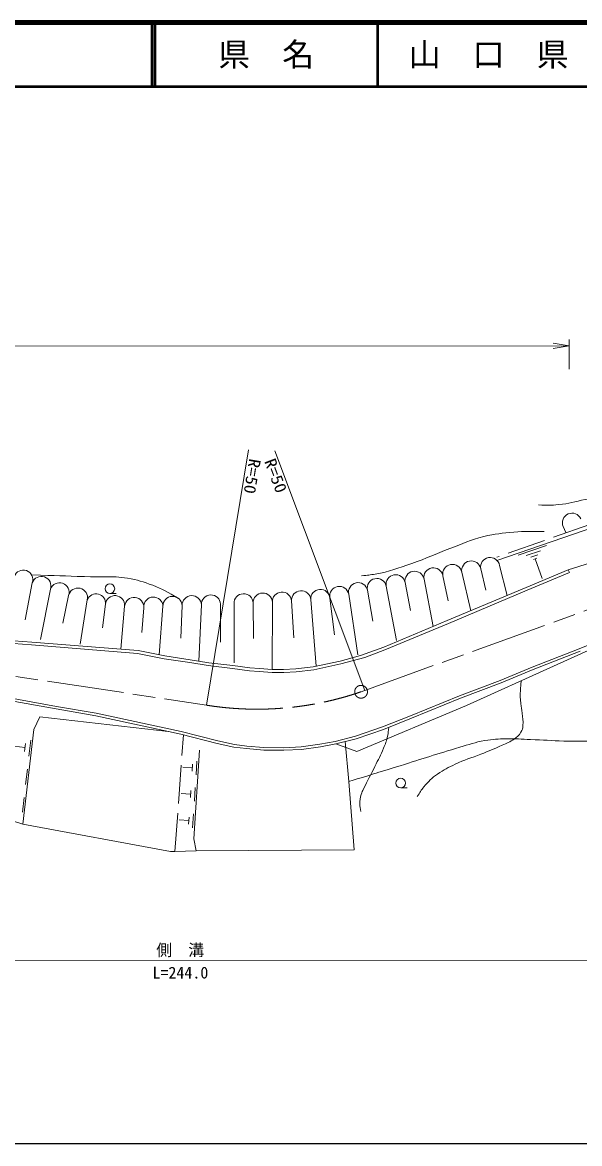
# Model space of a CAD drawing. Units: millimetres, scale not verified. Extents: x 40000 to 680000, y 20000 to 380000.
# Drawn here: x 277538 to 364594, y 205000 to 380000 of the extents above; entities that cross this region are included whole.
import ezdxf
from ezdxf.enums import TextEntityAlignment as Align

# ---------------------------------------------------------------- set-up
doc = ezdxf.new("R2010")
doc.units = ezdxf.units.MM
doc.header["$LTSCALE"] = 1000
doc.linetypes.add('CHAIN', pattern=[18.5, 12, -1.5, 3.5, -1.5])
doc.linetypes.add('DASHED', pattern=[7.5, 6, -1.5])
for name, color, linetype, lineweight in [('M-BGD', 7, 'Continuous', 13), ('M-BMK', 2, 'CHAIN', 13), ('M-STR-HTXT', 7, 'Continuous', 13), ('M-TTL', 2, 'Continuous', 140), ('M-TTL-BAND', 7, 'Continuous', 25), ('M-TTL-LINE', 7, 'Continuous', 50)]:
    doc.layers.add(name, color=color, linetype=linetype, lineweight=lineweight)
doc.layers.add('M-TTL-TXT', color=7, linetype='Continuous')
doc.styles.add('ＭＳ ゴシック', font='')
doc.styles.get('ＭＳ ゴシック').set_extended_font_data('MS Gothic')

# ---------------------------------------------------------------- blocks, each defined once
blk = doc.blocks.new('open_arrow')
at = {"color": 0, "linetype": 'Continuous', "lineweight": -2}
blk.add_lwpolyline([(7.5, 1.25), (0, 0), (7.5, -1.25)], dxfattribs=at)

msp = doc.modelspace()

# ---------------------------------------------------------------- linework, layer by layer
at = {"layer": 'M-BGD'}
for p, q in [((362040, 301301), (362444, 300386)), ((354996, 296847), (359419, 298360)), ((356253, 296783), (358464, 297539)), ((356957, 296530), (358063, 296908)), ((357385, 296182), (357937, 296371)), ((357661, 296277), (358720, 293181)), ((346188, 294178), (347587, 288178)), ((349139, 294716), (349919, 291356)), ((352090, 295255), (353253, 290565)), ((356232, 291820), (362821, 294576)), ((356426, 291359), (363014, 294114)), ((362821, 294576), (363014, 294114)), ((279086, 292522), (277968, 286748)), ((337334, 292563), (338148, 288228)), ((340285, 293101), (341716, 285717)), ((343237, 293640), (344060, 289697)), ((281918, 291533), (280359, 283690)), ((284750, 290544), (283838, 286229)), ((291207, 290856), (292207, 290857)), ((328522, 290737), (329938, 281295)), ((331453, 291381), (332283, 286522)), ((334383, 292025), (335974, 283520)), ((343893, 286622), (356232, 291820)), ((344086, 286161), (356426, 291359)), ((287678, 289891), (286557, 282932)), ((290523, 289172), (290057, 285513)), ((293509, 288891), (292907, 282168)), ((299501, 288861), (298917, 281288)), ((302499, 288971), (302286, 283899)), ((305497, 289081), (305078, 280302)), ((308495, 289191), (308510, 283265)), ((310599, 289269), (310622, 280019)), ((313597, 289379), (313642, 283841)), ((316595, 289489), (316573, 278987)), ((319587, 289698), (319950, 283932)), ((322580, 289908), (323447, 279512)), ((325573, 290117), (326284, 284389)), ((296496, 288610), (296202, 284787)), ((334004, 282510), (343893, 286622)), ((334186, 282045), (344086, 286161)), ((274784, 283600), (279018, 283276)), ((364530, 282218), (367712, 283543)), ((274753, 283151), (278983, 282827)), ((278983, 282827), (295542, 281506)), ((279018, 283276), (295605, 281953)), ((295605, 281953), (299781, 281114)), ((330387, 281170), (334004, 282510)), ((331032, 280876), (334186, 282045)), ((357187, 279358), (364530, 282218)), ((357336, 278986), (364679, 281847)), ((295542, 281506), (299703, 280671)), ((299703, 280671), (303700, 280068)), ((299781, 281114), (303770, 280512)), ((303700, 280068), (306582, 279603)), ((303770, 280512), (306644, 280049)), ((306644, 280049), (310426, 279609)), ((322987, 279413), (327162, 280314)), ((327162, 280314), (330387, 281170)), ((327267, 279876), (331032, 280876)), ((306582, 279603), (310371, 279163)), ((310371, 279163), (313044, 278815)), ((310426, 279609), (313090, 279263)), ((313044, 278815), (314554, 278699)), ((313090, 279263), (314590, 279148)), ((314554, 278699), (316553, 278537)), ((314590, 279148), (316573, 278987)), ((316553, 278537), (318366, 278526)), ((316573, 278987), (318354, 278976)), ((318354, 278976), (320255, 279091)), ((318366, 278526), (320295, 278642)), ((320255, 279091), (322987, 279413)), ((320295, 278642), (323061, 278968)), ((323061, 278968), (327267, 279876)), ((352169, 277300), (357187, 279358)), ((352316, 276928), (357336, 278986)), ((345825, 274893), (352169, 277300)), ((345972, 274521), (352316, 276928)), ((338189, 271747), (345825, 274893)), ((274889, 274265), (282791, 272849)), ((274956, 274659), (282861, 273243)), ((282861, 273243), (289062, 272163)), ((338338, 271376), (345972, 274521)), ((282791, 272849), (288985, 271770)), ((288985, 271770), (302268, 268915)), ((289062, 272163), (302360, 269304)), ((333808, 270030), (338189, 271747)), ((333946, 269655), (338338, 271376)), ((329578, 268573), (333808, 270030)), ((329693, 268189), (333946, 269655)), ((278853, 267979), (278563, 265492)), ((302268, 268915), (307986, 267452)), ((302360, 269304), (308078, 267841)), ((308078, 267841), (310655, 267278)), ((324028, 267328), (326424, 267766)), ((326424, 267766), (329578, 268573)), ((326509, 267375), (329693, 268189)), ((277962, 266823), (276221, 267026)), ((278034, 267445), (277889, 266201)), ((307986, 267452), (310589, 266883)), ((310589, 266883), (312565, 266651)), ((310655, 267278), (312605, 267049)), ((312565, 266651), (315238, 266420)), ((312605, 267049), (315256, 266819)), ((315238, 266420), (318375, 266397)), ((315256, 266819), (318368, 266797)), ((318368, 266797), (321081, 266913)), ((318375, 266397), (321118, 266514)), ((321081, 266913), (324028, 267328)), ((321118, 266514), (324092, 266933)), ((324092, 266933), (326509, 267375)), ((304801, 264688), (304666, 262573)), ((278325, 263460), (278046, 261065)), ((304099, 263671), (302618, 263766)), ((304133, 264200), (304065, 263142)), ((277808, 259033), (277539, 256727)), ((303825, 259560), (302320, 259657)), ((303859, 260098), (303790, 259023)), ((304539, 260594), (304401, 258444)), ((336647, 260519), (337647, 260519)), ((303549, 255415), (302019, 255513)), ((303584, 255961), (303513, 254869)), ((304274, 256465), (304134, 254281))]:
    msp.add_line(p, q, dxfattribs=at)
at = {"layer": 'M-BGD', "linetype": 'DASHED'}
msp.add_line((301363, 250615), (302683, 268809), dxfattribs=at)
msp.add_lwpolyline([(460029, 284072), (456633, 288464), (445103, 300244), (436630, 306587), (426972, 308955), (418710, 309685), (413027, 310451), (404037, 309230), (394172, 308112), (373256, 304098), (351643, 296527)], dxfattribs=at)
at = {"layer": 'M-BGD'}
for points in [[(351688, 296033), (373956, 303647), (396266, 307889), (413243, 309880), (427676, 308315), (436009, 306295), (445109, 299499), (456303, 288068), (460034, 282839)], [(362821, 294576), (371612, 297306), (393678, 303377), (396437, 303971), (401085, 304855), (404339, 305367), (408313, 305833), (412357, 306066), (416773, 306044), (421700, 305766), (426465, 305187), (429742, 304537), (433716, 303515), (437586, 300785), (441875, 297126), (450209, 288843)], [(326509, 267375), (329811, 266224), (346930, 273397), (374131, 285666)], [(176154, 277054), (178815, 268329), (184808, 257936), (193401, 258914), (195725, 259194), (213332, 261299), (215029, 261462), (237814, 262859), (239673, 262511), (257662, 259056), (259690, 258702), (274834, 255731), (277623, 254860), (300701, 250615), (301363, 250615), (304675, 250686), (329379, 250868), (328522, 261518), (327964, 267747)], [(277623, 254860), (279348, 269628), (280249, 271607), (300329, 269331)], [(304675, 250686), (304326, 252592), (305212, 266397)]]:
    msp.add_lwpolyline(points, dxfattribs=at)
for centre in [(291207, 291606), (336647, 261269)]:
    msp.add_circle(centre, 750, dxfattribs=at)
for centre, radius, start, end in [((363413, 301907), 1500, 23.81207, 203.81207), ((347663, 294447), 1500, 10.33668, 190.33668), ((350615, 294985), 1500, 10.33668, 190.33668), ((277670, 293017), 1500, 340.74898, 160.74898), ((338810, 292832), 1500, 10.33668, 190.33668), ((341761, 293371), 1500, 10.33668, 190.33668), ((344712, 293909), 1500, 10.33668, 190.33668), ((280502, 292028), 1500, 340.74898, 160.74898), ((283334, 291039), 1500, 340.74898, 160.74898), ((329987, 291059), 1500, 12.39526, 192.39526), ((332918, 291703), 1500, 12.39526, 192.39526), ((335858, 292294), 1500, 10.33668, 190.33668), ((286214, 290218), 1500, 347.42674, 167.42674), ((289049, 289329), 1482, 353.91315, 157.71778), ((292016, 289032), 1500, 354.6252, 174.6252), ((303998, 289026), 1500, 2.10249, 182.10249), ((306996, 289136), 1500, 2.10249, 182.10249), ((312098, 289324), 1500, 2.10249, 182.10249), ((315096, 289434), 1500, 2.10249, 182.10249), ((318091, 289594), 1500, 4.00542, 184.00542), ((321084, 289803), 1500, 4.00542, 184.00542), ((324076, 290013), 1500, 4.00542, 184.00542), ((327047, 290468), 1500, 10.33668, 190.33668), ((295003, 288751), 1500, 354.6252, 174.6252), ((298002, 288806), 1500, 2.10249, 182.10249), ((301000, 288916), 1500, 2.10249, 182.10249)]:
    msp.add_arc(centre, radius, start, end, dxfattribs=at)
for points, knots in [([(358185, 304675), (359636, 304620), (360101, 304626), (361323, 304728), (362960, 304864), (363834, 305242), (365454, 305513), (367335, 305828), (367965, 305899), (370292, 306184)], [0, 0, 0, 0, 1, 1, 1, 2, 2, 2, 3, 3, 3, 3]), ([(330535, 293628), (331534, 293698), (331846, 293759), (332679, 293890), (334971, 294253), (336176, 294836), (338378, 295565), (340748, 296350), (341999, 296999), (344339, 297868), (346393, 298629), (347492, 299234), (349620, 299752), (351425, 300190), (352475, 300279), (354326, 300432), (356159, 300584), (356822, 300574), (359033, 300538)], [0, 0, 0, 0, 1, 1, 1, 2, 2, 2, 3, 3, 3, 4, 4, 4, 5, 5, 5, 6, 6, 6, 6]), ([(278965, 293772), (282986, 293643), (283998, 293611), (287224, 293493), (289859, 293397), (291366, 293651), (293970, 293234), (295540, 292982), (296404, 292700), (297892, 292136), (299552, 291508), (300146, 291140), (301945, 290081)], [0, 0, 0, 0, 1, 1, 1, 2, 2, 2, 3, 3, 3, 4, 4, 4, 4]), ([(328522, 261518), (332434, 262711), (333416, 263011), (336550, 263975), (340188, 265093), (342201, 265801), (345858, 266853), (347381, 267292), (348213, 267653), (349779, 267900), (351088, 268107), (351836, 268146), (353161, 268180), (354632, 268217), (355456, 268131), (356926, 268076), (358969, 268000), (360111, 267881), (362155, 267834), (364088, 267789), (365173, 267762), (367106, 267835), (368485, 267887), (369274, 267873), (370627, 268149), (371432, 268314), (371870, 268495), (372613, 268847), (373365, 269203), (373735, 269500), (374426, 269963), (375704, 270820), (376398, 271336), (377598, 272300), (379103, 273509), (379819, 274338), (381327, 275543), (381998, 276078), (382375, 276382), (383105, 276833), (383783, 277253), (384213, 277401), (384917, 277775), (386569, 278652), (387540, 279065), (389135, 280042), (389496, 280263), (389701, 280383), (390041, 280635), (390532, 280998), (390829, 281180), (391261, 281611), (391770, 282119), (391979, 282477), (392376, 283076), (392768, 283666), (392981, 284004), (393282, 284645), (393560, 285235), (393655, 285592), (393886, 286202), (394201, 287035), (394362, 287507), (394676, 288340), (395004, 289211), (395111, 289486), (395531, 290563)], [0, 0, 0, 0, 1, 1, 1, 2, 2, 2, 3, 3, 3, 4, 4, 4, 5, 5, 5, 6, 6, 6, 7, 7, 7, 8, 8, 8, 9, 9, 9, 10, 10, 10, 11, 11, 11, 12, 12, 12, 13, 13, 13, 14, 14, 14, 15, 15, 15, 16, 16, 16, 17, 17, 17, 18, 18, 18, 19, 19, 19, 20, 20, 20, 21, 21, 21, 22, 22, 22, 22]), ([(339234, 259149), (339661, 259880), (339828, 260115), (340280, 260683), (340992, 261577), (341476, 262033), (342417, 262682), (343427, 263379), (344050, 263691), (345159, 264217), (346681, 264938), (347617, 265146), (349180, 265775), (350485, 266301), (351225, 266578), (352503, 267170), (353247, 267515), (353682, 267687), (354362, 268147), (354846, 268474), (355139, 268687), (355431, 269193), (355647, 269569), (355698, 269829), (355733, 270262), (355793, 271014), (355697, 271441), (355616, 272191), (355551, 272783), (355462, 273109), (355406, 273702), (355332, 274488), (355294, 274934), (355336, 275724), (355368, 276329), (355394, 276551), (355507, 277266)], [0, 0, 0, 0, 1, 1, 1, 2, 2, 2, 3, 3, 3, 4, 4, 4, 5, 5, 5, 6, 6, 6, 7, 7, 7, 8, 8, 8, 9, 9, 9, 10, 10, 10, 11, 11, 11, 12, 12, 12, 12]), ([(330436, 256821), (330302, 257341), (330263, 257543), (330250, 258014), (330234, 258602), (330342, 258931), (330482, 259502), (330568, 259855), (330701, 260024), (330853, 260354), (331498, 261750), (331950, 262488), (332619, 263872), (333151, 264973), (333480, 265578), (333951, 266707), (334251, 267428), (334450, 267832), (334601, 268598), (334706, 269129), (334732, 269342), (334763, 269975)], [0, 0, 0, 0, 1, 1, 1, 2, 2, 2, 3, 3, 3, 4, 4, 4, 5, 5, 5, 6, 6, 6, 7, 7, 7, 7])]:
    msp.add_open_spline(points, degree=3, knots=knots, dxfattribs=at)
at = {"layer": 'M-BMK'}
for p, q in [((330451, 275522), (391747, 297680)), ((263162, 279926), (306279, 273431))]:
    msp.add_line(p, q, dxfattribs=at)
msp.add_circle((330451, 275522), 1000, dxfattribs=at)
msp.add_arc((314184, 322802), 50000, 260.90359, 288.98601, dxfattribs=at)
at = {"layer": 'M-STR-HTXT'}
for p, q in [((175630, 329462), (362981, 329509)), ((362982, 325881), (362981, 330509)), ((306279, 273431), (312849, 313308)), ((316981, 313152), (331015, 275726)), ((171522, 233507), (411007, 233568))]:
    msp.add_line(p, q, dxfattribs=at)
at = {"layer": 'M-TTL'}
msp.add_line((680000, 380000), (40000, 380000), dxfattribs=at)
at = {"layer": 'M-TTL-BAND'}
msp.add_line((40000, 205000), (579000, 205000), dxfattribs=at)
at = {"layer": 'M-TTL-LINE'}
for p, q in [((297750, 380000), (297750, 370000)), ((298250, 380000), (298250, 370000)), ((333000, 380000), (333000, 370000)), ((40000, 370000), (680000, 370000))]:
    msp.add_line(p, q, dxfattribs=at)

# ---------------------------------------------------------------- block references
at = {"layer": 'M-STR-HTXT', "xscale": 333, "yscale": 333, "rotation": 180}
msp.add_blockref('open_arrow', (362981, 329509), dxfattribs=at)

# ---------------------------------------------------------------- texts
at = {"layer": 'M-STR-HTXT', "style": 'ＭＳ ゴシック', "width": 1.1}
for rotation, p in [(260.644, (313895, 311857)), (290.555, (316161, 311822))]:
    msp.add_text('R=50', height=1833, rotation=rotation, dxfattribs=at).set_placement(p, align=Align.MIDDLE_LEFT)
at = {"layer": 'M-STR-HTXT', "style": 'ＭＳ ゴシック'}
msp.add_text('側\u3000溝', height=1833, rotation=0.015, dxfattribs=at).set_placement((298443, 235210), align=Align.MIDDLE_LEFT)
msp.add_text('L=244.0', height=1833, rotation=0.015, dxfattribs=at).set_placement((302223, 230216), align=Align.BOTTOM_CENTER)
at = {"layer": 'M-TTL-TXT', "style": 'ＭＳ ゴシック'}
for s, p in [('県\u3000名', (315625, 375000)), ('山\u3000口\u3000県', (350375, 375000))]:
    msp.add_text(s, height=3666, dxfattribs=at).set_placement(p, align=Align.MIDDLE_CENTER)

doc.saveas('drawing.dxf')
